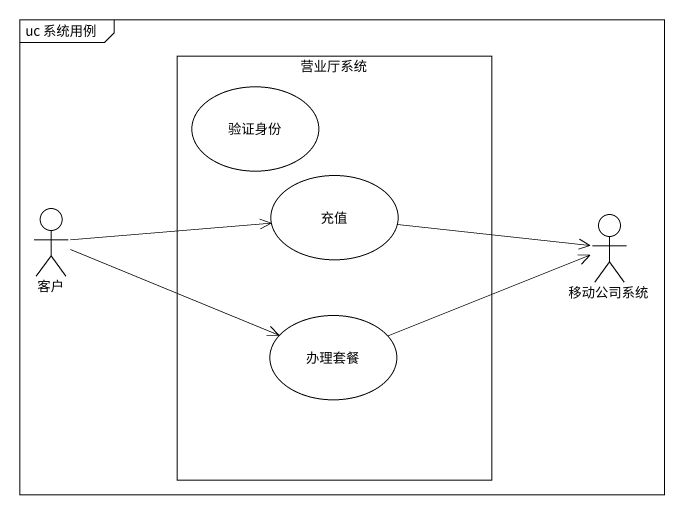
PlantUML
@startuml
mainframe uc 系统用例
rectangle 营业厅系统 {
  usecase 验证身份
  usecase 充值
  usecase 办理套餐
}
actor 客户
actor 移动公司系统
客户 -right-> 充值
客户 -right-> 办理套餐
充值 -right-> 移动公司系统
办理套餐 -right-> 移动公司系统
@enduml
